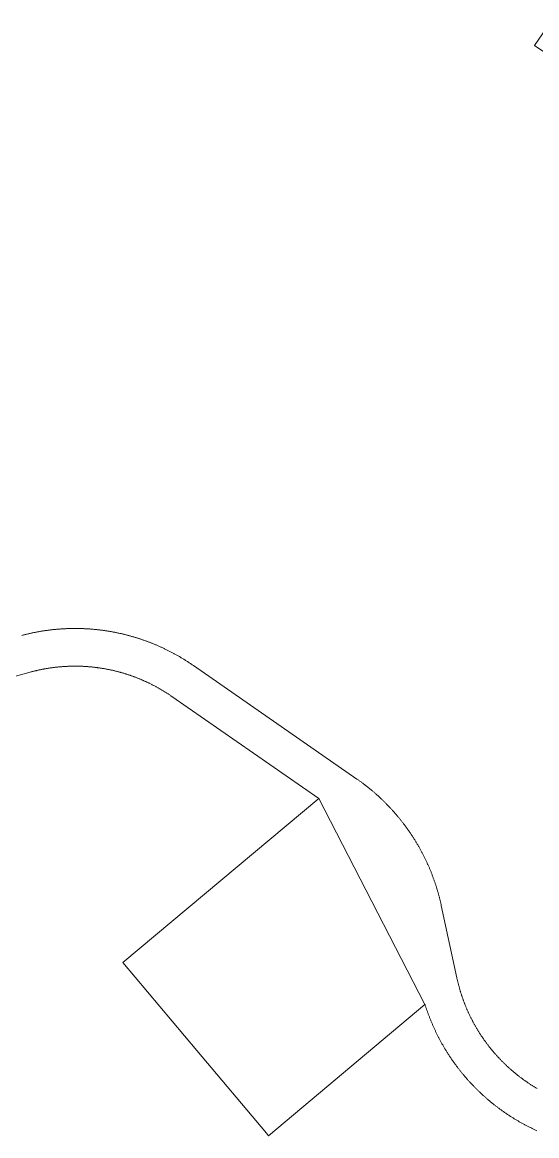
# Model space of a CAD drawing. Header units: metres. Extents: x 534757 to 556231, y 1832948 to 1850503.
# Drawn here: x 553572.5 to 553736.1, y 1838272.9 to 1838627.5 of the extents above; entities that cross this region are included whole.
import ezdxf

# ---------------------------------------------------------------- set-up
doc = ezdxf.new("R2010")
doc.units = ezdxf.units.M
doc.header["$MEASUREMENT"] = 0
doc.layers.add('Level 10', color=7, linetype='Continuous', lineweight=0)

msp = doc.modelspace()

# ---------------------------------------------------------------- linework, layer by layer
at = {"layer": 'Level 10', "color": 1, "linetype": 'Continuous', "lineweight": 0, "flags": 128}
for points in [[(553785.22, 1838586.62), (553735.4384, 1838620.1012), (553740.5338, 1838627.5204)], [(553572.2703, 1838432.2516), (553572.4925, 1838432.3102), (553572.7149, 1838432.3681), (553572.9375, 1838432.4252), (553573.1603, 1838432.4815), (553573.3832, 1838432.537), (553573.6064, 1838432.5918), (553573.8297, 1838432.6458), (553574.0533, 1838432.699), (553574.277, 1838432.7514), (553574.5009, 1838432.8031), (553574.725, 1838432.8539), (553574.9492, 1838432.904), (553575.1737, 1838432.9533), (553575.3983, 1838433.0019), (553575.623, 1838433.0496), (553575.848, 1838433.0966), (553576.0731, 1838433.1427), (553576.2983, 1838433.1881), (553576.5237, 1838433.2327), (553576.7493, 1838433.2766), (553576.975, 1838433.3196), (553577.2009, 1838433.3619), (553577.4269, 1838433.4033), (553577.653, 1838433.444), (553577.8793, 1838433.4839), (553578.1058, 1838433.523), (553578.3323, 1838433.5613), (553578.559, 1838433.5988), (553578.7859, 1838433.6356), (553579.0128, 1838433.6715), (553579.2399, 1838433.7067), (553579.4671, 1838433.741), (553579.6944, 1838433.7746), (553579.9218, 1838433.8074), (553580.1494, 1838433.8394), (553580.377, 1838433.8706), (553580.6048, 1838433.901), (553580.8327, 1838433.9306), (553581.0606, 1838433.9594), (553581.2887, 1838433.9874), (553581.5169, 1838434.0146), (553581.7451, 1838434.0411), (553581.9735, 1838434.0667), (553582.2019, 1838434.0916), (553582.4304, 1838434.1156), (553582.659, 1838434.1389), (553582.8877, 1838434.1613), (553583.1165, 1838434.183), (553583.3453, 1838434.2038), (553583.5742, 1838434.2239), (553583.8032, 1838434.2432), (553584.0322, 1838434.2617), (553584.2613, 1838434.2793), (553584.4905, 1838434.2962), (553584.7197, 1838434.3123), (553584.949, 1838434.3276), (553585.1783, 1838434.3421), (553585.4077, 1838434.3557), (553585.6371, 1838434.3686), (553585.8666, 1838434.3807), (553586.0961, 1838434.392), (553586.3256, 1838434.4025), (553586.5552, 1838434.4122), (553586.7848, 1838434.4211), (553587.0144, 1838434.4292), (553587.2441, 1838434.4365), (553587.4738, 1838434.4429), (553587.7035, 1838434.4486), (553587.9332, 1838434.4535), (553588.163, 1838434.4576), (553588.3927, 1838434.4609), (553588.6225, 1838434.4634), (553588.8523, 1838434.4651), (553589.0821, 1838434.466), (553589.3118, 1838434.4661), (553589.5416, 1838434.4654), (553589.7714, 1838434.4639), (553590.0012, 1838434.4616), (553590.2309, 1838434.4585), (553590.4607, 1838434.4546), (553590.6904, 1838434.4499), (553590.9201, 1838434.4443), (553591.1498, 1838434.438), (553591.3795, 1838434.4309), (553591.6091, 1838434.423), (553591.8388, 1838434.4143), (553592.0683, 1838434.4048), (553592.2979, 1838434.3945), (553592.5274, 1838434.3834), (553592.7569, 1838434.3715), (553592.9863, 1838434.3588), (553593.2157, 1838434.3453), (553593.445, 1838434.331), (553593.6743, 1838434.3159), (553593.9036, 1838434.3), (553594.1327, 1838434.2833), (553594.3619, 1838434.2658), (553594.5909, 1838434.2476), (553594.8199, 1838434.2285), (553595.0488, 1838434.2086), (553595.2777, 1838434.1879), (553595.5064, 1838434.1664), (553595.7351, 1838434.1442), (553595.9638, 1838434.1211), (553596.1923, 1838434.0972), (553596.4208, 1838434.0726), (553596.6491, 1838434.0471), (553596.8774, 1838434.0209), (553597.1056, 1838433.9938), (553597.3337, 1838433.966), (553597.5617, 1838433.9374), (553597.7896, 1838433.9079), (553598.0173, 1838433.8777), (553598.245, 1838433.8467), (553598.4726, 1838433.8149), (553598.7001, 1838433.7823), (553598.9274, 1838433.7489), (553599.1546, 1838433.7147), (553599.3817, 1838433.6798), (553599.6087, 1838433.644), (553599.8356, 1838433.6074), (553600.0623, 1838433.5701), (553600.2889, 1838433.532), (553600.5154, 1838433.4931), (553600.7417, 1838433.4533), (553600.9679, 1838433.4129), (553601.1939, 1838433.3716), (553601.4198, 1838433.3295), (553601.6456, 1838433.2866), (553601.8712, 1838433.243), (553602.0966, 1838433.1986), (553602.3219, 1838433.1534), (553602.547, 1838433.1074), (553602.772, 1838433.0606), (553602.9968, 1838433.013), (553603.2215, 1838432.9647), (553603.4459, 1838432.9156), (553603.6702, 1838432.8657), (553603.8943, 1838432.815), (553604.1183, 1838432.7635), (553604.3421, 1838432.7113), (553604.5656, 1838432.6582), (553604.789, 1838432.6044), (553605.0122, 1838432.5499), (553605.2352, 1838432.4945), (553605.4581, 1838432.4384), (553605.6807, 1838432.3815), (553605.9031, 1838432.3238), (553606.1253, 1838432.2653), (553606.3474, 1838432.2061), (553606.5692, 1838432.1461), (553606.7908, 1838432.0853), (553607.0122, 1838432.0238), (553607.2333, 1838431.9615), (553607.4543, 1838431.8984), (553607.675, 1838431.8345), (553607.8955, 1838431.7699), (553608.1158, 1838431.7045), (553608.3358, 1838431.6383), (553608.5557, 1838431.5714), (553608.7753, 1838431.5037), (553608.9946, 1838431.4353), (553609.2137, 1838431.3661), (553609.4326, 1838431.2961), (553609.6512, 1838431.2253), (553609.8696, 1838431.1538), (553610.0877, 1838431.0816), (553610.3056, 1838431.0086), (553610.5232, 1838430.9348), (553610.7406, 1838430.8603), (553610.9577, 1838430.785), (553611.1745, 1838430.7089), (553611.3911, 1838430.6321), (553611.6074, 1838430.5546), (553611.8234, 1838430.4763), (553612.0391, 1838430.3972), (553612.2546, 1838430.3174), (553612.4698, 1838430.2368), (553612.6847, 1838430.1555), (553612.8994, 1838430.0735), (553613.1137, 1838429.9907), (553613.3278, 1838429.9071), (553613.5415, 1838429.8228), (553613.755, 1838429.7378), (553613.9682, 1838429.652), (553614.181, 1838429.5655), (553614.3936, 1838429.4782), (553614.6059, 1838429.3902), (553614.8178, 1838429.3015), (553615.0295, 1838429.212), (553615.2408, 1838429.1218), (553615.4518, 1838429.0309), (553615.6625, 1838428.9392), (553615.8729, 1838428.8468), (553616.083, 1838428.7536), (553616.2927, 1838428.6597), (553616.5021, 1838428.5651), (553616.7112, 1838428.4698), (553616.9199, 1838428.3737), (553617.1283, 1838428.277), (553617.3364, 1838428.1794), (553617.5441, 1838428.0812), (553617.7515, 1838427.9822), (553617.9585, 1838427.8826), (553618.1652, 1838427.7822), (553618.3715, 1838427.681), (553618.5775, 1838427.5792), (553618.7831, 1838427.4766), (553618.9884, 1838427.3734), (553619.1933, 1838427.2694), (553619.3979, 1838427.1647), (553619.602, 1838427.0593), (553619.8059, 1838426.9532), (553620.0093, 1838426.8463), (553620.2124, 1838426.7388), (553620.4151, 1838426.6306), (553620.6174, 1838426.5216), (553620.8193, 1838426.412), (553621.0208, 1838426.3016), (553621.222, 1838426.1906), (553621.4228, 1838426.0788), (553621.6232, 1838425.9664), (553621.8232, 1838425.8532), (553622.0228, 1838425.7394), (553622.222, 1838425.6248), (553622.4208, 1838425.5096), (553622.6192, 1838425.3937), (553622.8172, 1838425.2771), (553623.0147, 1838425.1598), (553623.2119, 1838425.0418), (553623.4087, 1838424.9231), (553623.605, 1838424.8037), (553623.801, 1838424.6837), (553623.9965, 1838424.563), (553624.1916, 1838424.4416), (553624.3862, 1838424.3195), (553624.5805, 1838424.1967), (553624.7743, 1838424.0733), (553624.9677, 1838423.9492), (553625.1606, 1838423.8244), (553625.3532, 1838423.6989), (553625.5452, 1838423.5728), (553625.7369, 1838423.446), (553625.9281, 1838423.3186), (553626.1188, 1838423.1905), (553626.3091, 1838423.0617), (553626.499, 1838422.9322), (553626.6884, 1838422.8021), (553626.8773, 1838422.6714), (553626.885, 1838422.666), (553678.9174, 1838386.5108), (553679.1058, 1838386.3793), (553679.2938, 1838386.2472), (553679.4814, 1838386.1145), (553679.6685, 1838385.9811), (553679.8551, 1838385.847), (553680.0413, 1838385.7123), (553680.2269, 1838385.5769), (553680.4121, 1838385.4409), (553680.5969, 1838385.3043), (553680.7811, 1838385.167), (553680.9649, 1838385.0291), (553681.1482, 1838384.8905), (553681.331, 1838384.7513), (553681.5134, 1838384.6115), (553681.6952, 1838384.471), (553681.8766, 1838384.3299), (553682.0574, 1838384.1881), (553682.2378, 1838384.0458), (553682.4177, 1838383.9028), (553682.597, 1838383.7592), (553682.7759, 1838383.6149), (553682.9543, 1838383.47), (553683.1321, 1838383.3246), (553683.3095, 1838383.1785), (553683.4863, 1838383.0317), (553683.6627, 1838382.8844), (553683.8385, 1838382.7365), (553684.0138, 1838382.5879), (553684.1886, 1838382.4387), (553684.3628, 1838382.289), (553684.5366, 1838382.1386), (553684.7098, 1838381.9876), (553684.8825, 1838381.836), (553685.0546, 1838381.6838), (553685.2262, 1838381.531), (553685.3973, 1838381.3776), (553685.5679, 1838381.2237), (553685.7379, 1838381.0691), (553685.9074, 1838380.9139), (553686.0764, 1838380.7582), (553686.2448, 1838380.6019), (553686.4126, 1838380.4449), (553686.5799, 1838380.2874), (553686.7467, 1838380.1293), (553686.9129, 1838379.9707), (553687.0785, 1838379.8114), (553687.2436, 1838379.6516), (553687.4082, 1838379.4912), (553687.5722, 1838379.3302), (553687.7356, 1838379.1687), (553687.8984, 1838379.0066), (553688.0607, 1838378.8439), (553688.2224, 1838378.6807), (553688.3836, 1838378.5169), (553688.5442, 1838378.3525), (553688.7042, 1838378.1876), (553688.8636, 1838378.0222), (553689.0225, 1838377.8561), (553689.1808, 1838377.6895), (553689.3385, 1838377.5224), (553689.4956, 1838377.3547), (553689.6521, 1838377.1865), (553689.808, 1838377.0178), (553689.9634, 1838376.8485), (553690.1182, 1838376.6786), (553690.2723, 1838376.5082), (553690.4259, 1838376.3373), (553690.5789, 1838376.1658), (553690.7313, 1838375.9939), (553690.8831, 1838375.8213), (553691.0342, 1838375.6483), (553691.1848, 1838375.4747), (553691.3348, 1838375.3006), (553691.4842, 1838375.126), (553691.6329, 1838374.9509), (553691.7811, 1838374.7753), (553691.9286, 1838374.5991), (553692.0755, 1838374.4224), (553692.2218, 1838374.2452), (553692.3675, 1838374.0675), (553692.5126, 1838373.8893), (553692.657, 1838373.7106), (553692.8009, 1838373.5314), (553692.9441, 1838373.3517), (553693.0866, 1838373.1715), (553693.2286, 1838372.9908), (553693.3699, 1838372.8096), (553693.5106, 1838372.6279), (553693.6506, 1838372.4458), (553693.79, 1838372.2631), (553693.9288, 1838372.08), (553694.0669, 1838371.8964), (553694.2044, 1838371.7122), (553694.3413, 1838371.5277), (553694.4775, 1838371.3426), (553694.6131, 1838371.1571), (553694.748, 1838370.9711), (553694.8823, 1838370.7846), (553695.0159, 1838370.5977), (553695.1489, 1838370.4103), (553695.2812, 1838370.2224), (553695.4128, 1838370.0341), (553695.5439, 1838369.8453), (553695.6742, 1838369.6561), (553695.8039, 1838369.4664), (553695.9329, 1838369.2763), (553696.0613, 1838369.0857), (553696.189, 1838368.8946), (553696.316, 1838368.7032), (553696.4424, 1838368.5113), (553696.5681, 1838368.3189), (553696.6931, 1838368.1261), (553696.8175, 1838367.9329), (553696.9412, 1838367.7392), (553697.0642, 1838367.5451), (553697.1865, 1838367.3506), (553697.3081, 1838367.1557), (553697.4291, 1838366.9603), (553697.5494, 1838366.7646), (553697.669, 1838366.5684), (553697.788, 1838366.3718), (553697.9062, 1838366.1747), (553698.0238, 1838365.9773), (553698.1406, 1838365.7794), (553698.2568, 1838365.5812), (553698.3723, 1838365.3825), (553698.4871, 1838365.1835), (553698.6012, 1838364.984), (553698.7146, 1838364.7842), (553698.8273, 1838364.584), (553698.9393, 1838364.3833), (553699.0506, 1838364.1823), (553699.1612, 1838363.9809), (553699.2711, 1838363.7791), (553699.3803, 1838363.5769), (553699.4888, 1838363.3744), (553699.5966, 1838363.1714), (553699.7037, 1838362.9681), (553699.8101, 1838362.7645), (553699.9158, 1838362.5604), (553700.0207, 1838362.356), (553700.125, 1838362.1512), (553700.2285, 1838361.9461), (553700.3313, 1838361.7406), (553700.4334, 1838361.5348), (553700.5348, 1838361.3286), (553700.6355, 1838361.122), (553700.7354, 1838360.9151), (553700.8347, 1838360.7078), (553700.9332, 1838360.5002), (553701.031, 1838360.2923), (553701.128, 1838360.084), (553701.2243, 1838359.8754), (553701.3199, 1838359.6664), (553701.4148, 1838359.4572), (553701.509, 1838359.2476), (553701.6024, 1838359.0376), (553701.6951, 1838358.8274), (553701.787, 1838358.6168), (553701.8782, 1838358.4059), (553701.9687, 1838358.1947), (553702.0585, 1838357.9831), (553702.1475, 1838357.7713), (553702.2357, 1838357.5591), (553702.3233, 1838357.3467), (553702.4101, 1838357.1339), (553702.4961, 1838356.9209), (553702.5814, 1838356.7075), (553702.666, 1838356.4938), (553702.7498, 1838356.2799), (553702.8329, 1838356.0657), (553702.9152, 1838355.8511), (553702.9968, 1838355.6363), (553703.0776, 1838355.4212), (553703.1577, 1838355.2058), (553703.2371, 1838354.9902), (553703.3156, 1838354.7743), (553703.3935, 1838354.5581), (553703.4706, 1838354.3416), (553703.5469, 1838354.1249), (553703.6224, 1838353.9079), (553703.6973, 1838353.6906), (553703.7713, 1838353.4731), (553703.8446, 1838353.2553), (553703.9172, 1838353.0373), (553703.9889, 1838352.819), (553704.06, 1838352.6005), (553704.1302, 1838352.3817), (553704.1997, 1838352.1627), (553704.2684, 1838351.9434), (553704.3364, 1838351.7239), (553704.4036, 1838351.5042), (553704.4701, 1838351.2842), (553704.5357, 1838351.064), (553704.6006, 1838350.8436), (553704.6648, 1838350.6229), (553704.7281, 1838350.402), (553704.7907, 1838350.181), (553704.8526, 1838349.9596), (553704.9136, 1838349.7381), (553704.9739, 1838349.5164), (553705.0334, 1838349.2945), (553705.0922, 1838349.0723), (553705.1501, 1838348.85), (553705.2073, 1838348.6274), (553705.2638, 1838348.4047), (553705.3194, 1838348.1817), (553705.3743, 1838347.9586), (553705.4284, 1838347.7353), (553705.4817, 1838347.5117), (553705.5342, 1838347.288), (553705.586, 1838347.0642), (553705.6369, 1838346.8401), (553705.6871, 1838346.6159), (553705.7365, 1838346.3915), (553705.7799, 1838346.1914), (553710.7186, 1838323.2335), (553710.7627, 1838323.0304), (553710.8076, 1838322.8275), (553710.8533, 1838322.6247), (553710.8997, 1838322.4221), (553710.947, 1838322.2197), (553710.995, 1838322.0175), (553711.0437, 1838321.8154), (553711.0933, 1838321.6136), (553711.1436, 1838321.4119), (553711.1947, 1838321.2105), (553711.2466, 1838321.0092), (553711.2993, 1838320.8081), (553711.3527, 1838320.6073), (553711.4069, 1838320.4066), (553711.4619, 1838320.2062), (553711.5177, 1838320.006), (553711.5742, 1838319.8059), (553711.6315, 1838319.6061), (553711.6895, 1838319.4066), (553711.7484, 1838319.2072), (553711.8079, 1838319.0081), (553711.8683, 1838318.8092), (553711.9294, 1838318.6106), (553711.9913, 1838318.4121), (553712.054, 1838318.214), (553712.1174, 1838318.016), (553712.1816, 1838317.8183), (553712.2465, 1838317.6209), (553712.3122, 1838317.4237), (553712.3786, 1838317.2268), (553712.4458, 1838317.0301), (553712.5138, 1838316.8337), (553712.5825, 1838316.6375), (553712.652, 1838316.4416), (553712.7222, 1838316.246), (553712.7932, 1838316.0507), (553712.865, 1838315.8556), (553712.9374, 1838315.6608), (553713.0107, 1838315.4663), (553713.0847, 1838315.272), (553713.1594, 1838315.0781), (553713.2349, 1838314.8844), (553713.3111, 1838314.6911), (553713.3881, 1838314.498), (553713.4658, 1838314.3052), (553713.5442, 1838314.1127), (553713.6234, 1838313.9206), (553713.7033, 1838313.7287), (553713.784, 1838313.5372), (553713.8654, 1838313.3459), (553713.9475, 1838313.155), (553714.0304, 1838312.9644), (553714.114, 1838312.7741), (553714.1983, 1838312.5841), (553714.2834, 1838312.3945), (553714.3692, 1838312.2052), (553714.4557, 1838312.0162), (553714.543, 1838311.8275), (553714.631, 1838311.6392), (553714.7197, 1838311.4513), (553714.8091, 1838311.2636), (553714.8992, 1838311.0764), (553714.9901, 1838310.8894), (553715.0817, 1838310.7028), (553715.174, 1838310.5166), (553715.267, 1838310.3307), (553715.3607, 1838310.1452), (553715.4552, 1838309.9601), (553715.5503, 1838309.7753), (553715.6462, 1838309.5909), (553715.7428, 1838309.4068), (553715.8401, 1838309.2232), (553715.938, 1838309.0399), (553716.0367, 1838308.857), (553716.1361, 1838308.6744), (553716.2362, 1838308.4923), (553716.337, 1838308.3105), (553716.4385, 1838308.1291), (553716.5407, 1838307.9481), (553716.6436, 1838307.7675), (553716.7472, 1838307.5874), (553716.8515, 1838307.4076), (553716.9565, 1838307.2282), (553717.0621, 1838307.0492), (553717.1685, 1838306.8706), (553717.2755, 1838306.6924), (553717.3832, 1838306.5147), (553717.4916, 1838306.3374), (553717.6007, 1838306.1604), (553717.7105, 1838305.9839), (553717.8209, 1838305.8079), (553717.9321, 1838305.6322), (553718.0439, 1838305.457), (553718.1563, 1838305.2822), (553718.2695, 1838305.1079), (553718.3833, 1838304.9339), (553718.4978, 1838304.7605), (553718.6129, 1838304.5874), (553718.7287, 1838304.4148), (553718.8452, 1838304.2427), (553718.9623, 1838304.071), (553719.0801, 1838303.8998), (553719.1986, 1838303.729), (553719.3177, 1838303.5586), (553719.4375, 1838303.3888), (553719.5579, 1838303.2194), (553719.679, 1838303.0504), (553719.8007, 1838302.882), (553719.9231, 1838302.7139), (553720.0461, 1838302.5464), (553720.1697, 1838302.3794), (553720.294, 1838302.2128), (553720.419, 1838302.0467), (553720.5446, 1838301.8811), (553720.6708, 1838301.7159), (553720.7976, 1838301.5513), (553720.9251, 1838301.3871), (553721.0532, 1838301.2234), (553721.182, 1838301.0603), (553721.3113, 1838300.8976), (553721.4413, 1838300.7354), (553721.572, 1838300.5737), (553721.7032, 1838300.4126), (553721.8351, 1838300.2519), (553721.9675, 1838300.0918), (553722.1006, 1838299.9321), (553722.2343, 1838299.773), (553722.3686, 1838299.6144), (553722.5036, 1838299.4563), (553722.6391, 1838299.2987), (553722.7752, 1838299.1416), (553722.912, 1838298.9851), (553723.0493, 1838298.8291), (553723.1873, 1838298.6736), (553723.3258, 1838298.5187), (553723.465, 1838298.3643), (553723.6047, 1838298.2104), (553723.745, 1838298.0571), (553723.8859, 1838297.9043), (553724.0274, 1838297.7521), (553724.1695, 1838297.6004), (553724.3122, 1838297.4492), (553724.4554, 1838297.2986), (553724.5992, 1838297.1486), (553724.7436, 1838296.9991), (553724.8886, 1838296.8501), (553725.0342, 1838296.7018), (553725.1803, 1838296.5539), (553725.327, 1838296.4067), (553725.4742, 1838296.26), (553725.622, 1838296.1139), (553725.7704, 1838295.9683), (553725.9193, 1838295.8234), (553726.0688, 1838295.679), (553726.2189, 1838295.5351), (553726.3695, 1838295.3919), (553726.5206, 1838295.2492), (553726.6723, 1838295.1071), (553726.8246, 1838294.9656), (553726.9774, 1838294.8247), (553727.1307, 1838294.6844), (553727.2845, 1838294.5447), (553727.439, 1838294.4055), (553727.5939, 1838294.267), (553727.7494, 1838294.129), (553727.9054, 1838293.9917), (553728.0619, 1838293.8549), (553728.2189, 1838293.7188), (553728.3765, 1838293.5833), (553728.5346, 1838293.4483), (553728.6932, 1838293.314), (553728.8524, 1838293.1803), (553729.012, 1838293.0472), (553729.1722, 1838292.9147), (553729.3328, 1838292.7829), (553729.494, 1838292.6516), (553729.6557, 1838292.521), (553729.8178, 1838292.391), (553729.9805, 1838292.2617), (553730.1437, 1838292.1329), (553730.3073, 1838292.0048), (553730.4715, 1838291.8773), (553730.6361, 1838291.7505), (553730.8013, 1838291.6242), (553730.9669, 1838291.4987), (553731.133, 1838291.3737), (553731.2996, 1838291.2494), (553731.4666, 1838291.1258), (553731.6342, 1838291.0027), (553731.8022, 1838290.8804), (553731.9706, 1838290.7586), (553732.1396, 1838290.6376), (553732.309, 1838290.5171), (553732.4789, 1838290.3974), (553732.6492, 1838290.2783), (553732.82, 1838290.1598), (553732.9912, 1838290.042), (553733.1629, 1838289.9249), (553733.335, 1838289.8084), (553733.5076, 1838289.6926), (553733.6116, 1838289.6233), (553733.6122, 1838289.6229), (553733.7849, 1838289.5085), (553733.9586, 1838289.3944), (553734.1328, 1838289.281), (553734.3074, 1838289.1683), (553734.4825, 1838289.0562), (553734.6579, 1838288.9448), (553734.8338, 1838288.8341), (553735.0102, 1838288.7241), (553735.1869, 1838288.6147), (553735.3641, 1838288.506), (553735.5417, 1838288.398), (553735.7197, 1838288.2907), (553735.8981, 1838288.1841), (553736.0769, 1838288.0782), (553736.2561, 1838287.9729)], [(553604.473, 1838328.0725), (553604.4716, 1838328.0741), (553666.7636, 1838380.3434), (553620.0375, 1838412.8115), (553619.8666, 1838412.9298), (553619.6952, 1838413.0474), (553619.5234, 1838413.1643), (553619.3511, 1838413.2806), (553619.1784, 1838413.3962), (553619.0053, 1838413.5112), (553618.8317, 1838413.6255), (553618.6576, 1838413.7391), (553618.4832, 1838413.8521), (553618.3083, 1838413.9644), (553618.1329, 1838414.076), (553617.9572, 1838414.1869), (553617.781, 1838414.2972), (553617.6043, 1838414.4067), (553617.4273, 1838414.5156), (553617.2499, 1838414.6239), (553617.072, 1838414.7314), (553616.8937, 1838414.8382), (553616.715, 1838414.9444), (553616.5359, 1838415.0499), (553616.3564, 1838415.1546), (553616.1765, 1838415.2587), (553615.9962, 1838415.3621), (553615.8155, 1838415.4648), (553615.6344, 1838415.5668), (553615.4529, 1838415.6681), (553615.2711, 1838415.7687), (553615.0888, 1838415.8686), (553614.9062, 1838415.9678), (553614.7231, 1838416.0663), (553614.5397, 1838416.1641), (553614.356, 1838416.2612), (553614.1718, 1838416.3576), (553613.9873, 1838416.4533), (553613.8024, 1838416.5482), (553613.6171, 1838416.6425), (553613.4315, 1838416.736), (553613.2456, 1838416.8288), (553613.0592, 1838416.9209), (553612.8726, 1838417.0123), (553612.6855, 1838417.103), (553612.4982, 1838417.1929), (553612.3104, 1838417.2822), (553612.1224, 1838417.3707), (553611.934, 1838417.4584), (553611.7452, 1838417.5455), (553611.5562, 1838417.6318), (553611.3668, 1838417.7174), (553611.177, 1838417.8023), (553610.987, 1838417.8864), (553610.7966, 1838417.9698), (553610.6059, 1838418.0525), (553610.4149, 1838418.1344), (553610.2235, 1838418.2156), (553610.0319, 1838418.296), (553609.84, 1838418.3758), (553609.6477, 1838418.4547), (553609.4551, 1838418.533), (553609.2623, 1838418.6105), (553609.0691, 1838418.6872), (553608.8757, 1838418.7633), (553608.6819, 1838418.8385), (553608.4879, 1838418.913), (553608.2936, 1838418.9868), (553608.099, 1838419.0598), (553607.9041, 1838419.1321), (553607.709, 1838419.2037), (553607.5136, 1838419.2744), (553607.3179, 1838419.3444), (553607.1219, 1838419.4137), (553606.9257, 1838419.4822), (553606.7292, 1838419.55), (553606.5324, 1838419.617), (553606.3354, 1838419.6832), (553606.1382, 1838419.7487), (553605.9406, 1838419.8134), (553605.7429, 1838419.8774), (553605.5449, 1838419.9406), (553605.3466, 1838420.003), (553605.1482, 1838420.0647), (553604.9494, 1838420.1256), (553604.7505, 1838420.1858), (553604.5513, 1838420.2451), (553604.3519, 1838420.3038), (553604.1522, 1838420.3616), (553603.9524, 1838420.4187), (553603.7523, 1838420.475), (553603.552, 1838420.5305), (553603.3515, 1838420.5853), (553603.1508, 1838420.6393), (553602.9499, 1838420.6925), (553602.7488, 1838420.7449), (553602.5475, 1838420.7966), (553602.3459, 1838420.8475), (553602.1442, 1838420.8976), (553601.9423, 1838420.947), (553601.7402, 1838420.9955), (553601.538, 1838421.0433), (553601.3355, 1838421.0903), (553601.1329, 1838421.1366), (553600.93, 1838421.182), (553600.727, 1838421.2267), (553600.5239, 1838421.2706), (553600.3206, 1838421.3137), (553600.1171, 1838421.356), (553599.9134, 1838421.3975), (553599.7096, 1838421.4383), (553599.5056, 1838421.4782), (553599.3015, 1838421.5174), (553599.0972, 1838421.5558), (553598.8928, 1838421.5934), (553598.6883, 1838421.6303), (553598.4836, 1838421.6663), (553598.2787, 1838421.7015), (553598.0738, 1838421.736), (553597.8687, 1838421.7697), (553597.6634, 1838421.8025), (553597.4581, 1838421.8346), (553597.2526, 1838421.8659), (553597.047, 1838421.8964), (553596.8413, 1838421.9262), (553596.6355, 1838421.9551), (553596.4296, 1838421.9832), (553596.2235, 1838422.0105), (553596.0174, 1838422.0371), (553595.8111, 1838422.0628), (553595.6048, 1838422.0878), (553595.3983, 1838422.112), (553595.1918, 1838422.1353), (553594.9852, 1838422.1579), (553594.7785, 1838422.1797), (553594.5717, 1838422.2007), (553594.3648, 1838422.2209), (553594.1579, 1838422.2402), (553593.9509, 1838422.2588), (553593.7438, 1838422.2766), (553593.5367, 1838422.2936), (553593.3294, 1838422.3098), (553593.1222, 1838422.3252), (553592.9148, 1838422.3398), (553592.7075, 1838422.3537), (553592.5, 1838422.3667), (553592.2925, 1838422.3789), (553592.085, 1838422.3903), (553591.8774, 1838422.4009), (553591.6698, 1838422.4107), (553591.4622, 1838422.4197), (553591.2545, 1838422.428), (553591.0468, 1838422.4354), (553590.839, 1838422.442), (553590.6313, 1838422.4478), (553590.4235, 1838422.4528), (553590.2157, 1838422.457), (553590.0079, 1838422.4605), (553589.8, 1838422.4631), (553589.5922, 1838422.4649), (553589.3843, 1838422.4659), (553589.1765, 1838422.4661), (553588.9686, 1838422.4655), (553588.7608, 1838422.4642), (553588.553, 1838422.462), (553588.3451, 1838422.459), (553588.1373, 1838422.4552), (553587.9295, 1838422.4506), (553587.7218, 1838422.4453), (553587.514, 1838422.4391), (553587.3063, 1838422.4321), (553587.0986, 1838422.4243), (553586.8909, 1838422.4157), (553586.6833, 1838422.4064), (553586.4757, 1838422.3962), (553586.2681, 1838422.3852), (553586.0606, 1838422.3734), (553585.8531, 1838422.3609), (553585.6457, 1838422.3475), (553585.4384, 1838422.3333), (553585.2311, 1838422.3183), (553585.0238, 1838422.3026), (553584.8166, 1838422.286), (553584.6095, 1838422.2687), (553584.4025, 1838422.2505), (553584.1955, 1838422.2315), (553583.9886, 1838422.2118), (553583.7817, 1838422.1912), (553583.575, 1838422.1699), (553583.3683, 1838422.1478), (553583.1618, 1838422.1248), (553582.9553, 1838422.1011), (553582.7489, 1838422.0766), (553582.5426, 1838422.0513), (553582.3364, 1838422.0251), (553582.1303, 1838421.9982), (553581.9243, 1838421.9705), (553581.7184, 1838421.942), (553581.5126, 1838421.9128), (553581.307, 1838421.8827), (553581.1014, 1838421.8518), (553580.896, 1838421.8202), (553580.6907, 1838421.7877), (553580.4855, 1838421.7545), (553580.2805, 1838421.7204), (553580.0756, 1838421.6856), (553579.8708, 1838421.65), (553579.6662, 1838421.6136), (553579.4617, 1838421.5764), (553579.2573, 1838421.5385), (553579.0531, 1838421.4997), (553578.8491, 1838421.4602), (553578.6452, 1838421.4199), (553578.4415, 1838421.3788), (553578.2379, 1838421.3369), (553578.0345, 1838421.2942), (553577.8312, 1838421.2507), (553577.6281, 1838421.2065), (553577.4252, 1838421.1615), (553577.2225, 1838421.1157), (553577.0199, 1838421.0691), (553576.8175, 1838421.0217), (553576.6153, 1838420.9736), (553576.4133, 1838420.9247), (553576.2115, 1838420.875), (553576.0099, 1838420.8245), (553575.8085, 1838420.7732), (553575.6072, 1838420.7212), (553575.4062, 1838420.6684), (553575.2054, 1838420.6149), (553575.0048, 1838420.5605), (553574.9897, 1838420.5564), (553381.0019, 1838367.5481)], [(553604.473, 1838328.0725), (553666.76, 1838380.34), (553700.5707, 1838314.7274)], [(553604.473, 1838328.0725), (553627.9934, 1838300.0419), (553650.1079, 1838273.6925), (553650.7494, 1838272.9223), (553700.5707, 1838314.7274)], [(553700.5707, 1838314.7274), (553700.5962, 1838314.647), (553700.666, 1838314.428), (553700.7366, 1838314.2094), (553700.8079, 1838313.9909), (553700.88, 1838313.7728), (553700.9528, 1838313.5548), (553701.0265, 1838313.3372), (553701.1008, 1838313.1198), (553701.176, 1838312.9026), (553701.2519, 1838312.6857), (553701.3285, 1838312.4691), (553701.4059, 1838312.2527), (553701.484, 1838312.0366), (553701.5629, 1838311.8208), (553701.6426, 1838311.6053), (553701.723, 1838311.39), (553701.8041, 1838311.1751), (553701.886, 1838310.9604), (553701.9687, 1838310.746), (553702.052, 1838310.5318), (553702.1362, 1838310.318), (553702.2211, 1838310.1045), (553702.3067, 1838309.8912), (553702.393, 1838309.6783), (553702.4801, 1838309.4657), (553702.568, 1838309.2533), (553702.6566, 1838309.0413), (553702.7459, 1838308.8296), (553702.8359, 1838308.6182), (553702.9267, 1838308.4071), (553703.0183, 1838308.1964), (553703.1105, 1838307.9859), (553703.2035, 1838307.7758), (553703.2972, 1838307.566), (553703.3917, 1838307.3565), (553703.4869, 1838307.1474), (553703.5828, 1838306.9386), (553703.6794, 1838306.7301), (553703.7768, 1838306.5219), (553703.8748, 1838306.3141), (553703.9736, 1838306.1067), (553704.0732, 1838305.8996), (553704.1734, 1838305.6928), (553704.2744, 1838305.4864), (553704.3761, 1838305.2804), (553704.4785, 1838305.0747), (553704.5816, 1838304.8693), (553704.6854, 1838304.6643), (553704.79, 1838304.4597), (553704.8952, 1838304.2554), (553705.0012, 1838304.0516), (553705.1079, 1838303.848), (553705.2153, 1838303.6449), (553705.3233, 1838303.4421), (553705.4321, 1838303.2397), (553705.5416, 1838303.0377), (553705.6518, 1838302.8361), (553705.7628, 1838302.6348), (553705.8744, 1838302.434), (553705.9867, 1838302.2335), (553706.0997, 1838302.0334), (553706.2134, 1838301.8337), (553706.3277, 1838301.6345), (553706.4428, 1838301.4356), (553706.5586, 1838301.2371), (553706.6751, 1838301.039), (553706.7922, 1838300.8413), (553706.9101, 1838300.6441), (553707.0286, 1838300.4472), (553707.1478, 1838300.2508), (553707.2677, 1838300.0548), (553707.3883, 1838299.8591), (553707.5095, 1838299.664), (553707.6315, 1838299.4692), (553707.7541, 1838299.2749), (553707.8774, 1838299.081), (553708.0013, 1838298.8875), (553708.126, 1838298.6944), (553708.2513, 1838298.5018), (553708.3773, 1838298.3097), (553708.5039, 1838298.1179), (553708.6312, 1838297.9267), (553708.7592, 1838297.7358), (553708.8879, 1838297.5454), (553709.0172, 1838297.3555), (553709.1471, 1838297.166), (553709.2777, 1838296.9769), (553709.409, 1838296.7883), (553709.541, 1838296.6002), (553709.6736, 1838296.4125), (553709.8068, 1838296.2253), (553709.9407, 1838296.0386), (553710.0752, 1838295.8523), (553710.2104, 1838295.6665), (553710.3463, 1838295.4812), (553710.4828, 1838295.2963), (553710.6199, 1838295.1119), (553710.7576, 1838294.928), (553710.896, 1838294.7446), (553711.0351, 1838294.5617), (553711.1748, 1838294.3792), (553711.3151, 1838294.1973), (553711.456, 1838294.0158), (553711.5976, 1838293.8348), (553711.7398, 1838293.6543), (553711.8826, 1838293.4743), (553712.0261, 1838293.2948), (553712.1702, 1838293.1158), (553712.3149, 1838292.9373), (553712.4602, 1838292.7593), (553712.6062, 1838292.5818), (553712.7527, 1838292.4049), (553712.8999, 1838292.2284), (553713.0477, 1838292.0525), (553713.1961, 1838291.877), (553713.3451, 1838291.7021), (553713.4947, 1838291.5277), (553713.645, 1838291.3539), (553713.7958, 1838291.1805), (553713.9472, 1838291.0077), (553714.0993, 1838290.8354), (553714.2519, 1838290.6636), (553714.4051, 1838290.4924), (553714.559, 1838290.3217), (553714.7134, 1838290.1515), (553714.8684, 1838289.9819), (553715.024, 1838289.8128), (553715.1802, 1838289.6443), (553715.337, 1838289.4763), (553715.4943, 1838289.3089), (553715.6523, 1838289.142), (553715.8108, 1838288.9756), (553715.9699, 1838288.8098), (553716.1296, 1838288.6446), (553716.2898, 1838288.4799), (553716.4506, 1838288.3158), (553716.612, 1838288.1522), (553716.774, 1838287.9892), (553716.9365, 1838287.8268), (553717.0996, 1838287.6649), (553717.2632, 1838287.5036), (553717.4275, 1838287.3429), (553717.5922, 1838287.1827), (553717.7576, 1838287.0231), (553717.9234, 1838286.8641), (553718.0899, 1838286.7057), (553718.2569, 1838286.5479), (553718.4244, 1838286.3906), (553718.5925, 1838286.2339), (553718.7611, 1838286.0778), (553718.9303, 1838285.9223), (553719.1, 1838285.7674), (553719.2702, 1838285.6131), (553719.441, 1838285.4594), (553719.6124, 1838285.3062), (553719.7842, 1838285.1537), (553719.9566, 1838285.0018), (553720.1295, 1838284.8504), (553720.3029, 1838284.6997), (553720.4769, 1838284.5496), (553720.6514, 1838284.4), (553720.8264, 1838284.2511), (553721.0019, 1838284.1028), (553721.1779, 1838283.9551), (553721.3545, 1838283.8081), (553721.5315, 1838283.6616), (553721.7091, 1838283.5158), (553721.8872, 1838283.3705), (553722.0657, 1838283.2259), (553722.2448, 1838283.0819), (553722.4244, 1838282.9386), (553722.6045, 1838282.7958), (553722.785, 1838282.6537), (553722.9661, 1838282.5123), (553723.1477, 1838282.3714), (553723.3297, 1838282.2312), (553723.5122, 1838282.0916), (553723.6953, 1838281.9527), (553723.8788, 1838281.8144), (553724.0627, 1838281.6767), (553724.2472, 1838281.5397), (553724.4321, 1838281.4033), (553724.6175, 1838281.2676), (553724.8034, 1838281.1325), (553724.9898, 1838280.9981), (553725.1766, 1838280.8643), (553725.3639, 1838280.7312), (553725.5516, 1838280.5987), (553725.7398, 1838280.4668), (553725.9285, 1838280.3357), (553726.1176, 1838280.2052), (553726.3072, 1838280.0753), (553726.4972, 1838279.9461), (553726.6877, 1838279.8176), (553726.8786, 1838279.6897), (553727.0699, 1838279.5625), (553727.2617, 1838279.436), (553727.454, 1838279.3101), (553727.6467, 1838279.1849), (553727.8398, 1838279.0604), (553728.0333, 1838278.9365), (553728.2273, 1838278.8133), (553728.4217, 1838278.6908), (553728.6165, 1838278.569), (553728.8118, 1838278.4479), (553729.0075, 1838278.3274), (553729.2036, 1838278.2076), (553729.4001, 1838278.0885), (553729.597, 1838277.9701), (553729.7943, 1838277.8524), (553729.9921, 1838277.7353), (553730.1902, 1838277.619), (553730.3888, 1838277.5033), (553730.5877, 1838277.3883), (553730.7871, 1838277.2741), (553730.9868, 1838277.1605), (553731.1869, 1838277.0476), (553731.3875, 1838276.9354), (553731.5884, 1838276.8239), (553731.7897, 1838276.7131), (553731.9914, 1838276.603), (553732.1935, 1838276.4936), (553732.3959, 1838276.385), (553732.5988, 1838276.277), (553732.802, 1838276.1697), (553733.0056, 1838276.0632), (553733.2095, 1838275.9573), (553733.4138, 1838275.8522), (553733.6185, 1838275.7477), (553733.8235, 1838275.644), (553734.029, 1838275.541), (553734.1179, 1838275.4967), (553734.3238, 1838275.3947), (553734.53, 1838275.2935), (553734.7367, 1838275.1929), (553734.9436, 1838275.0931), (553735.1509, 1838274.994), (553735.3586, 1838274.8957), (553735.5666, 1838274.798), (553735.7749, 1838274.7011), (553735.9836, 1838274.6049), (553736.1926, 1838274.5094)]]:
    msp.add_lwpolyline(points, dxfattribs=at)

doc.saveas('drawing.dxf')
